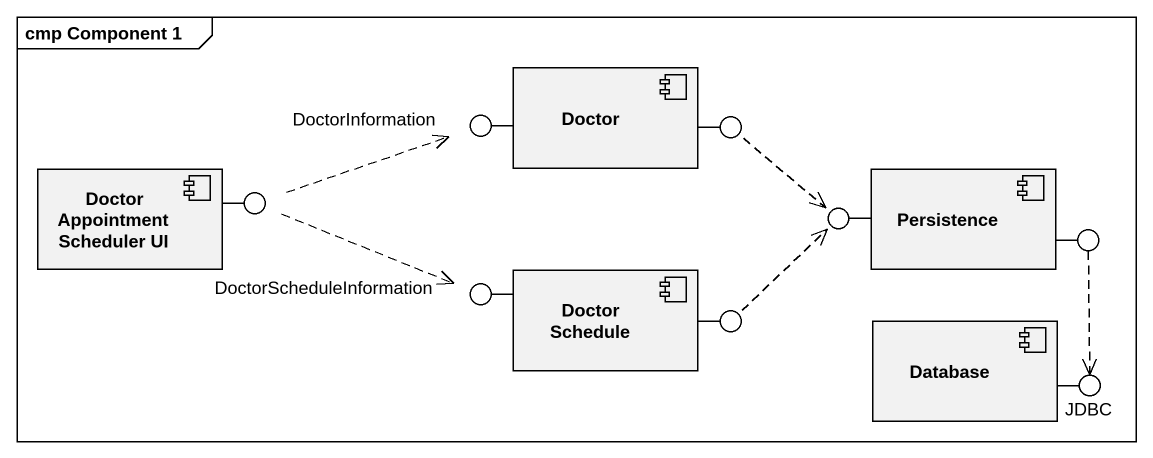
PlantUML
@startuml
mainframe cmp Component 1
component Doctor
component "Doctor Appointment Scheduler UI" as Doctor_Appointment
() DoctorInformation
() " " as lollipop1
component Persistence
() " " as lollipop2
() " " as lollipop3
() " " as lollipop4
() DoctorScheduleInformation
component "Doctor Schedule" as Doctor_Schedule
() " " as lollipop5
component "Database" as Database_
() JDBC
Doctor -left- DoctorInformation
Doctor -right- lollipop1
Doctor_Appointment -right- lollipop2
Persistence -left- lollipop3
Persistence -right- lollipop4
Doctor_Schedule -left- DoctorScheduleInformation
Doctor_Schedule -right- lollipop5
Database_ -right- JDBC
lollipop1 ..> lollipop3
lollipop2 .right.> DoctorInformation
lollipop2 .right.> DoctorScheduleInformation
lollipop4 ..> JDBC
lollipop5 .up.> lollipop3
@enduml
